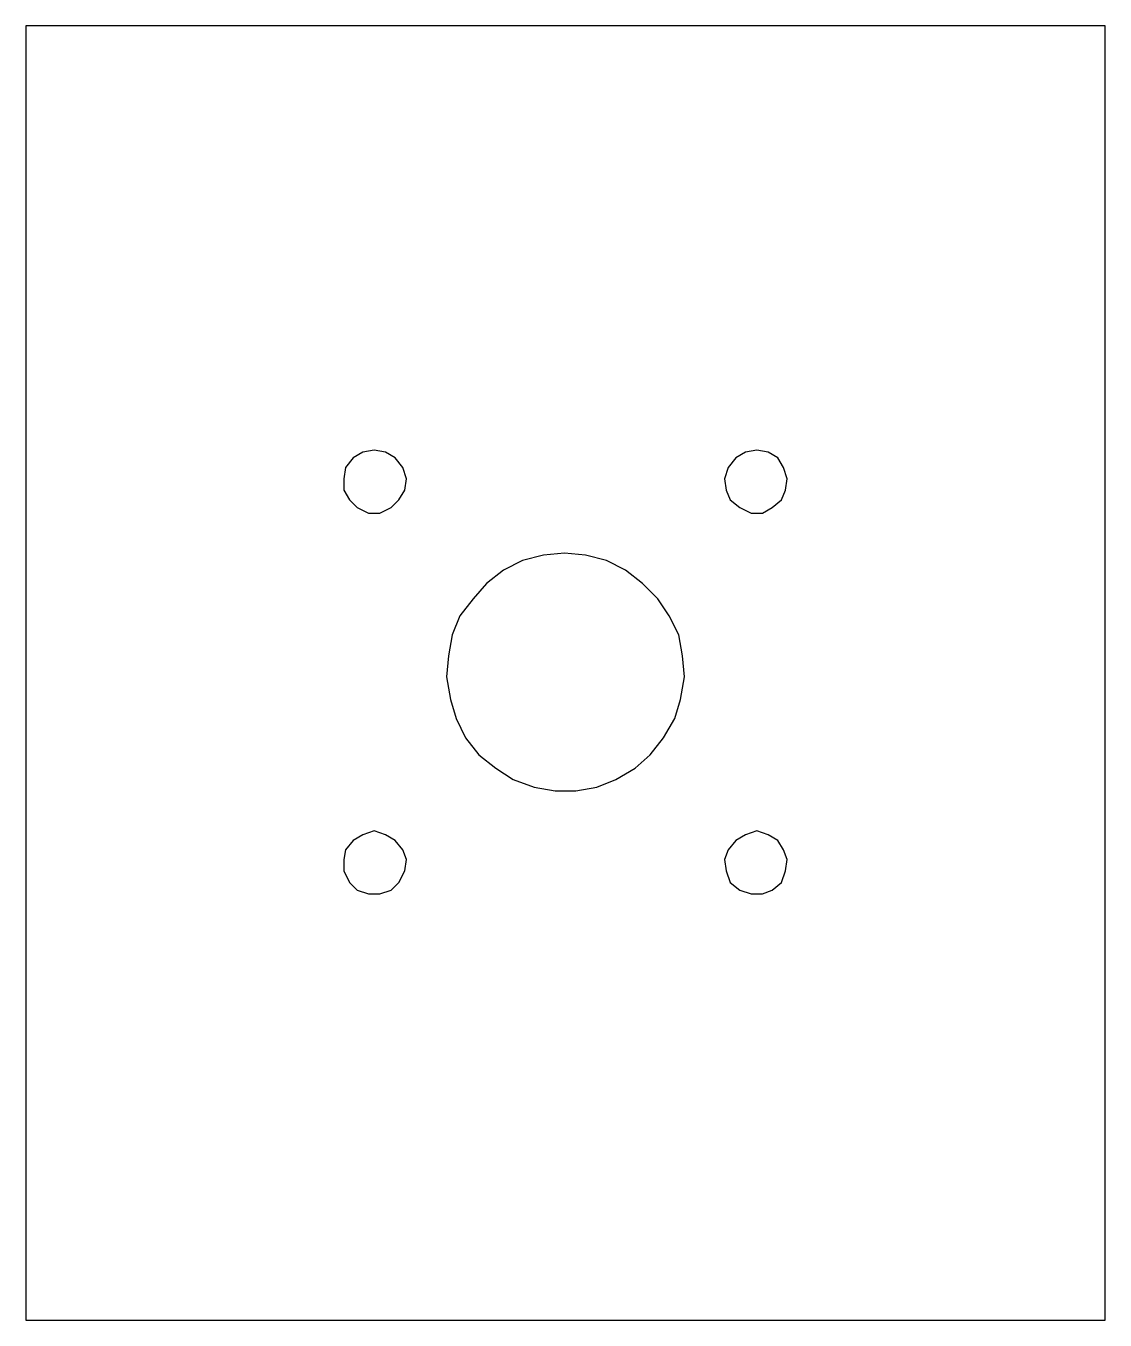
# Model space of a CAD drawing. Header units: millimetres. Extents: x 25 to 125, y -135 to -15.
import ezdxf

# ---------------------------------------------------------------- set-up
doc = ezdxf.new("R2010")
doc.units = ezdxf.units.MM
doc.header["$MEASUREMENT"] = 0
doc.layers.add('Calque 1', color=7, linetype='Continuous', lineweight=0)

msp = doc.modelspace()

# ---------------------------------------------------------------- linework, layer by layer
at = {"layer": 'Calque 1', "color": 7, "lineweight": 25}
for points in [[(25, -15.04), (25, -15.04), (25, -134.96), (25, -134.96)], [(125, -15.04), (125, -15.04), (25, -15.04), (25, -15.04)], [(125, -134.96), (125, -134.96), (125, -15.04), (125, -15.04)], [(25, -134.96), (25, -134.96), (125, -134.96), (125, -134.96)]]:
    msp.add_open_spline(points, degree=3, dxfattribs=at)
for points, knots in [([(57.28, -54.36), (57.28, -54.36), (58.33, -54.54), (58.33, -54.54), (58.33, -54.54), (59.22, -55.07), (59.22, -55.07), (59.22, -55.07), (59.92, -55.95), (59.92, -55.95), (59.92, -55.95), (60.27, -57.01), (60.27, -57.01), (60.27, -57.01), (60.1, -58.07), (60.1, -58.07), (60.1, -58.07), (59.57, -58.95), (59.57, -58.95), (59.57, -58.95), (58.86, -59.66), (58.86, -59.66), (58.86, -59.66), (57.8, -60.19), (57.8, -60.19), (57.8, -60.19), (56.75, -60.19), (56.75, -60.19), (56.75, -60.19), (55.69, -59.66), (55.69, -59.66), (55.69, -59.66), (54.98, -58.95), (54.98, -58.95), (54.98, -58.95), (54.45, -58.07), (54.45, -58.07), (54.45, -58.07), (54.45, -57.01), (54.45, -57.01), (54.45, -57.01), (54.63, -55.95), (54.63, -55.95), (54.63, -55.95), (55.34, -55.07), (55.34, -55.07), (55.34, -55.07), (56.22, -54.54), (56.22, -54.54), (56.22, -54.54), (57.28, -54.36), (57.28, -54.36)], [0, 0, 0, 0, 1, 1, 1, 2, 2, 2, 3, 3, 3, 4, 4, 4, 5, 5, 5, 6, 6, 6, 7, 7, 7, 8, 8, 8, 9, 9, 9, 10, 10, 10, 11, 11, 11, 12, 12, 12, 13, 13, 13, 14, 14, 14, 15, 15, 15, 16, 16, 16, 17, 17, 17, 17]), ([(92.73, -54.36), (92.73, -54.36), (93.78, -54.54), (93.78, -54.54), (93.78, -54.54), (94.66, -55.07), (94.66, -55.07), (94.66, -55.07), (95.19, -55.95), (95.19, -55.95), (95.19, -55.95), (95.55, -57.01), (95.55, -57.01), (95.55, -57.01), (95.37, -58.07), (95.37, -58.07), (95.37, -58.07), (95.02, -58.95), (95.02, -58.95), (95.02, -58.95), (94.14, -59.66), (94.14, -59.66), (94.14, -59.66), (93.25, -60.19), (93.25, -60.19), (93.25, -60.19), (92.2, -60.19), (92.2, -60.19), (92.2, -60.19), (91.14, -59.66), (91.14, -59.66), (91.14, -59.66), (90.26, -58.95), (90.26, -58.95), (90.26, -58.95), (89.9, -58.07), (89.9, -58.07), (89.9, -58.07), (89.73, -57.01), (89.73, -57.01), (89.73, -57.01), (90.08, -55.95), (90.08, -55.95), (90.08, -55.95), (90.78, -55.07), (90.78, -55.07), (90.78, -55.07), (91.67, -54.54), (91.67, -54.54), (91.67, -54.54), (92.73, -54.36), (92.73, -54.36)], [0, 0, 0, 0, 1, 1, 1, 2, 2, 2, 3, 3, 3, 4, 4, 4, 5, 5, 5, 6, 6, 6, 7, 7, 7, 8, 8, 8, 9, 9, 9, 10, 10, 10, 11, 11, 11, 12, 12, 12, 13, 13, 13, 14, 14, 14, 15, 15, 15, 16, 16, 16, 17, 17, 17, 17]), ([(74.91, -63.89), (74.91, -63.89), (76.85, -64.07), (76.85, -64.07), (76.85, -64.07), (78.79, -64.59), (78.79, -64.59), (78.79, -64.59), (80.56, -65.48), (80.56, -65.48), (80.56, -65.48), (82.14, -66.71), (82.14, -66.71), (82.14, -66.71), (83.55, -68.12), (83.55, -68.12), (83.55, -68.12), (84.61, -69.71), (84.61, -69.71), (84.61, -69.71), (85.49, -71.47), (85.49, -71.47), (85.49, -71.47), (85.85, -73.41), (85.85, -73.41), (85.85, -73.41), (86.02, -75.35), (86.02, -75.35), (86.02, -75.35), (85.67, -77.47), (85.67, -77.47), (85.67, -77.47), (85.14, -79.23), (85.14, -79.23), (85.14, -79.23), (84.08, -81), (84.08, -81), (84.08, -81), (82.85, -82.58), (82.85, -82.58), (82.85, -82.58), (81.44, -83.82), (81.44, -83.82), (81.44, -83.82), (79.67, -84.88), (79.67, -84.88), (79.67, -84.88), (77.91, -85.58), (77.91, -85.58), (77.91, -85.58), (75.97, -85.93), (75.97, -85.93), (75.97, -85.93), (74.03, -85.93), (74.03, -85.93), (74.03, -85.93), (72.09, -85.58), (72.09, -85.58), (72.09, -85.58), (70.15, -84.88), (70.15, -84.88), (70.15, -84.88), (68.56, -83.82), (68.56, -83.82), (68.56, -83.82), (66.98, -82.58), (66.98, -82.58), (66.98, -82.58), (65.74, -81), (65.74, -81), (65.74, -81), (64.86, -79.23), (64.86, -79.23), (64.86, -79.23), (64.33, -77.47), (64.33, -77.47), (64.33, -77.47), (63.98, -75.35), (63.98, -75.35), (63.98, -75.35), (64.15, -73.41), (64.15, -73.41), (64.15, -73.41), (64.51, -71.47), (64.51, -71.47), (64.51, -71.47), (65.21, -69.71), (65.21, -69.71), (65.21, -69.71), (66.45, -68.12), (66.45, -68.12), (66.45, -68.12), (67.68, -66.71), (67.68, -66.71), (67.68, -66.71), (69.27, -65.48), (69.27, -65.48), (69.27, -65.48), (71.03, -64.59), (71.03, -64.59), (71.03, -64.59), (72.97, -64.07), (72.97, -64.07), (72.97, -64.07), (74.91, -63.89), (74.91, -63.89)], [0, 0, 0, 0, 1, 1, 1, 2, 2, 2, 3, 3, 3, 4, 4, 4, 5, 5, 5, 6, 6, 6, 7, 7, 7, 8, 8, 8, 9, 9, 9, 10, 10, 10, 11, 11, 11, 12, 12, 12, 13, 13, 13, 14, 14, 14, 15, 15, 15, 16, 16, 16, 17, 17, 17, 18, 18, 18, 19, 19, 19, 20, 20, 20, 21, 21, 21, 22, 22, 22, 23, 23, 23, 24, 24, 24, 25, 25, 25, 26, 26, 26, 27, 27, 27, 28, 28, 28, 29, 29, 29, 30, 30, 30, 31, 31, 31, 32, 32, 32, 33, 33, 33, 34, 34, 34, 35, 35, 35, 35]), ([(57.28, -89.64), (57.28, -89.64), (58.33, -89.99), (58.33, -89.99), (58.33, -89.99), (59.22, -90.52), (59.22, -90.52), (59.22, -90.52), (59.92, -91.4), (59.92, -91.4), (59.92, -91.4), (60.27, -92.28), (60.27, -92.28), (60.27, -92.28), (60.1, -93.34), (60.1, -93.34), (60.1, -93.34), (59.57, -94.4), (59.57, -94.4), (59.57, -94.4), (58.86, -95.11), (58.86, -95.11), (58.86, -95.11), (57.8, -95.46), (57.8, -95.46), (57.8, -95.46), (56.75, -95.46), (56.75, -95.46), (56.75, -95.46), (55.69, -95.11), (55.69, -95.11), (55.69, -95.11), (54.98, -94.4), (54.98, -94.4), (54.98, -94.4), (54.45, -93.34), (54.45, -93.34), (54.45, -93.34), (54.45, -92.28), (54.45, -92.28), (54.45, -92.28), (54.63, -91.4), (54.63, -91.4), (54.63, -91.4), (55.34, -90.52), (55.34, -90.52), (55.34, -90.52), (56.22, -89.99), (56.22, -89.99), (56.22, -89.99), (57.28, -89.64), (57.28, -89.64)], [0, 0, 0, 0, 1, 1, 1, 2, 2, 2, 3, 3, 3, 4, 4, 4, 5, 5, 5, 6, 6, 6, 7, 7, 7, 8, 8, 8, 9, 9, 9, 10, 10, 10, 11, 11, 11, 12, 12, 12, 13, 13, 13, 14, 14, 14, 15, 15, 15, 16, 16, 16, 17, 17, 17, 17]), ([(92.73, -89.64), (92.73, -89.64), (93.78, -89.99), (93.78, -89.99), (93.78, -89.99), (94.66, -90.52), (94.66, -90.52), (94.66, -90.52), (95.19, -91.4), (95.19, -91.4), (95.19, -91.4), (95.55, -92.28), (95.55, -92.28), (95.55, -92.28), (95.37, -93.34), (95.37, -93.34), (95.37, -93.34), (95.02, -94.4), (95.02, -94.4), (95.02, -94.4), (94.14, -95.11), (94.14, -95.11), (94.14, -95.11), (93.25, -95.46), (93.25, -95.46), (93.25, -95.46), (92.2, -95.46), (92.2, -95.46), (92.2, -95.46), (91.14, -95.11), (91.14, -95.11), (91.14, -95.11), (90.26, -94.4), (90.26, -94.4), (90.26, -94.4), (89.9, -93.34), (89.9, -93.34), (89.9, -93.34), (89.73, -92.28), (89.73, -92.28), (89.73, -92.28), (90.08, -91.4), (90.08, -91.4), (90.08, -91.4), (90.78, -90.52), (90.78, -90.52), (90.78, -90.52), (91.67, -89.99), (91.67, -89.99), (91.67, -89.99), (92.73, -89.64), (92.73, -89.64)], [0, 0, 0, 0, 1, 1, 1, 2, 2, 2, 3, 3, 3, 4, 4, 4, 5, 5, 5, 6, 6, 6, 7, 7, 7, 8, 8, 8, 9, 9, 9, 10, 10, 10, 11, 11, 11, 12, 12, 12, 13, 13, 13, 14, 14, 14, 15, 15, 15, 16, 16, 16, 17, 17, 17, 17])]:
    msp.add_open_spline(points, degree=3, knots=knots, dxfattribs=at)

doc.saveas('drawing.dxf')
